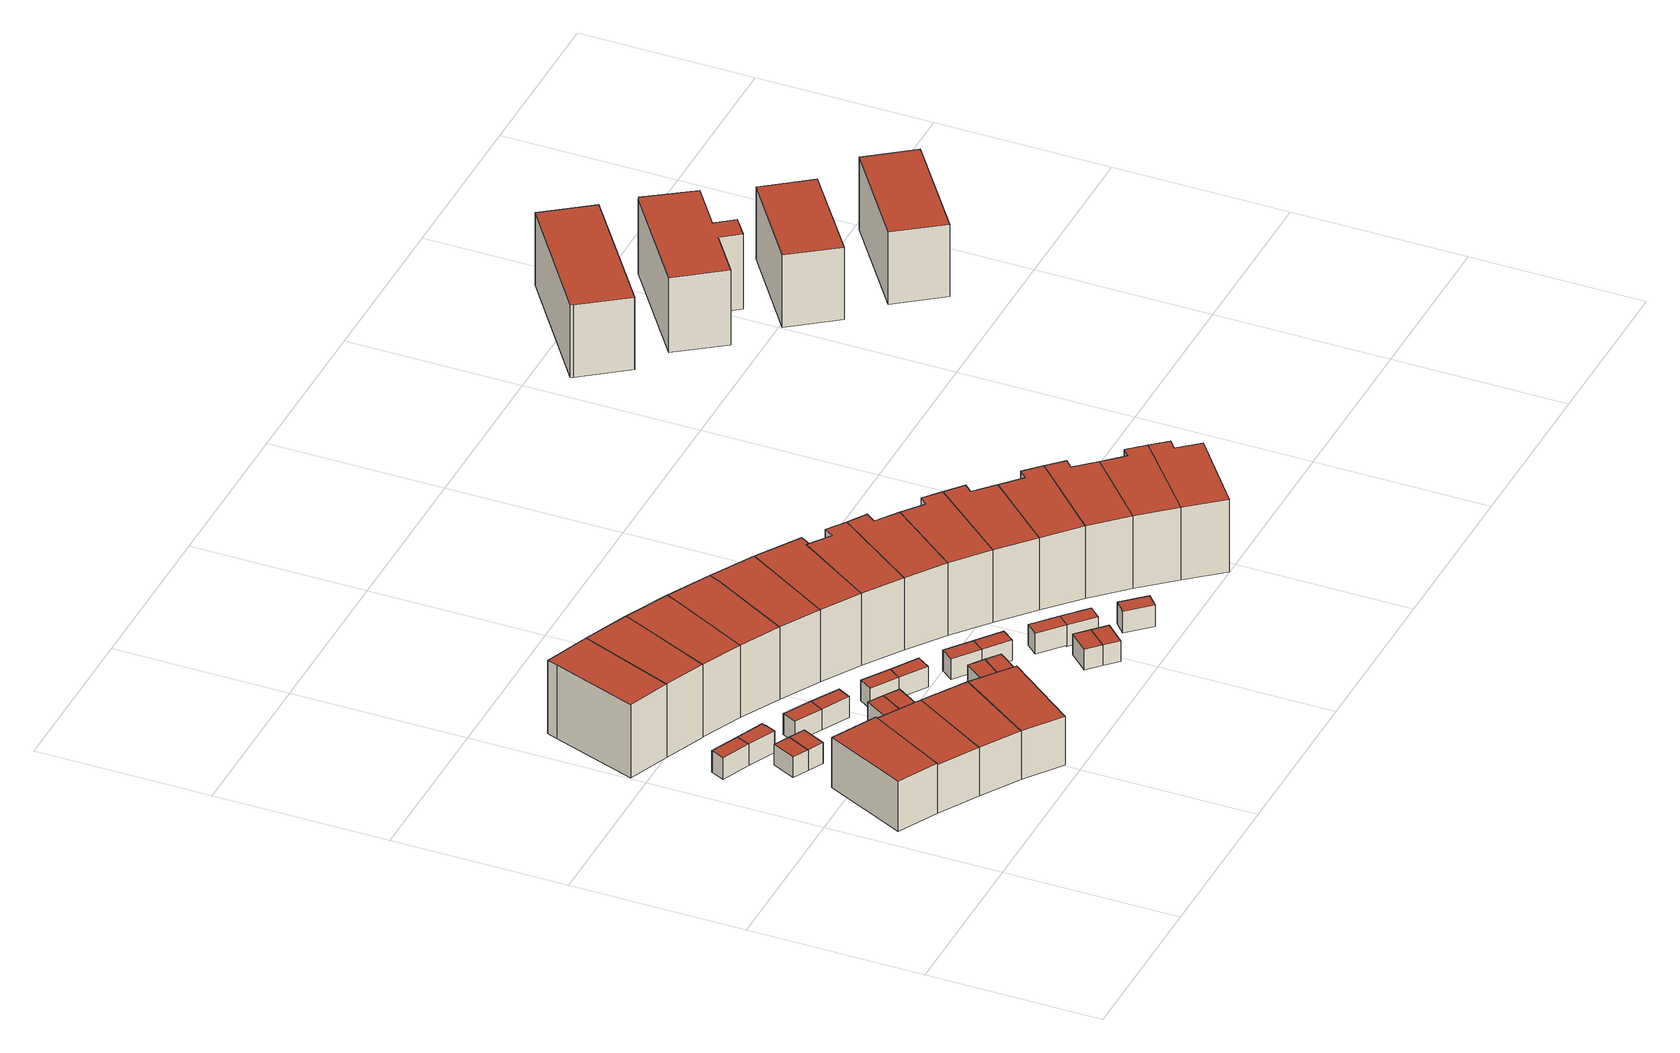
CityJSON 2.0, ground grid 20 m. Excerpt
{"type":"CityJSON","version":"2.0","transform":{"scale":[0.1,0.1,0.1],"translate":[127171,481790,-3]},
"CityObjects":{
"building1":{"type":"Building","attributes":{"b3_dak_type":"multiple horizontal","b3_h_dak_50p":3.65,"b3_h_dak_70p":3.77,"b3_h_dak_max":3.95,"b3_h_dak_min":3.54,"b3_h_maaiveld":-2.49,"b3_kas_warenhuis":false,"b3_mutatie_ahn3_ahn4":false,"b3_reconstructie_onvolledig":false,"b3_rmse_lod12":0.127,"b3_rmse_lod13":0.127,"b3_rmse_lod22":0.108,"b3_val3dity_lod12":"[]","b3_val3dity_lod13":"[]","b3_val3dity_lod22":"[]","b3_volume_lod12":358,"b3_volume_lod13":358,"b3_volume_lod22":354.24,"geconstateerd":false,"oorspronkelijkbouwjaar":2007,"status":"Pand in gebruik"},"children":["building1-1"]},
"building1-1":{"type":"BuildingPart","parents":["building1"],"geometry":[{"type":"Solid","lod":"1.2","boundaries":[[[[0,1,2,3]],[[4,1,0,5]],[[5,0,3,6]],[[7,2,1,4]],[[6,3,2,7]],[[6,7,4,5]]]],"semantics":{"surfaces":[{"type":"GroundSurface"},{"type":"WallSurface","on_footprint_edge":true},{"type":"RoofSurface"}],"values":[[0,1,1,1,1,2]]}}]},
"building2":{"type":"Building","attributes":{"b3_dak_type":"multiple horizontal","b3_h_dak_50p":0.16,"b3_h_dak_70p":0.19,"b3_h_dak_max":0.22,"b3_h_dak_min":0.1,"b3_h_maaiveld":-2.47,"b3_kas_warenhuis":false,"b3_mutatie_ahn3_ahn4":false,"b3_reconstructie_onvolledig":false,"b3_rmse_lod12":0.031,"b3_rmse_lod13":0.031,"b3_rmse_lod22":0.0292,"b3_val3dity_lod12":"[]","b3_val3dity_lod13":"[]","b3_val3dity_lod22":"[]","b3_volume_lod12":16.74,"b3_volume_lod13":16.74,"b3_volume_lod22":16.73,"geconstateerd":false,"oorspronkelijkbouwjaar":2007,"status":"Pand in gebruik"},"children":["building2-1"]},
"building2-1":{"type":"BuildingPart","parents":["building2"],"geometry":[{"type":"Solid","lod":"1.2","boundaries":[[[[8,9,10,11]],[[12,10,9,13]],[[14,11,10,12]],[[15,8,11,14]],[[13,9,8,15]],[[13,15,14,12]]]],"semantics":{"surfaces":[{"type":"GroundSurface"},{"type":"WallSurface","on_footprint_edge":true},{"type":"RoofSurface"}],"values":[[0,1,1,1,1,2]]}}]},
"building3":{"type":"Building","attributes":{"b3_dak_type":"multiple horizontal","b3_h_dak_50p":3.62,"b3_h_dak_70p":3.64,"b3_h_dak_max":3.82,"b3_h_dak_min":3.54,"b3_h_maaiveld":-2.5,"b3_kas_warenhuis":false,"b3_mutatie_ahn3_ahn4":false,"b3_reconstructie_onvolledig":false,"b3_rmse_lod12":0.0471,"b3_rmse_lod13":0.0471,"b3_rmse_lod22":0.0454,"b3_val3dity_lod12":"[]","b3_val3dity_lod13":"[]","b3_val3dity_lod22":"[]","b3_volume_lod12":352.11,"b3_volume_lod13":352.11,"b3_volume_lod22":351.48,"geconstateerd":false,"oorspronkelijkbouwjaar":2007,"status":"Pand in gebruik"},"children":["building3-1"]},
"building3-1":{"type":"BuildingPart","parents":["building3"],"geometry":[{"type":"Solid","lod":"1.2","boundaries":[[[[16,0,3,17]],[[18,0,16,19]],[[19,16,17,20]],[[21,3,0,18]],[[20,17,3,21]],[[20,21,18,19]]]],"semantics":{"surfaces":[{"type":"GroundSurface"},{"type":"WallSurface","on_footprint_edge":true},{"type":"RoofSurface"}],"values":[[0,1,1,1,1,2]]}}]},
"building4":{"type":"Building","attributes":{"b3_dak_type":"multiple horizontal","b3_h_dak_50p":0.15,"b3_h_dak_70p":0.18,"b3_h_dak_max":0.23,"b3_h_dak_min":0.09,"b3_h_maaiveld":-2.44,"b3_kas_warenhuis":false,"b3_mutatie_ahn3_ahn4":false,"b3_reconstructie_onvolledig":false,"b3_rmse_lod12":0.0311,"b3_rmse_lod13":0.0311,"b3_rmse_lod22":0.0274,"b3_val3dity_lod12":"[]","b3_val3dity_lod13":"[]","b3_val3dity_lod22":"[]","b3_volume_lod12":15.58,"b3_volume_lod13":15.58,"b3_volume_lod22":15.54,"geconstateerd":false,"oorspronkelijkbouwjaar":2007,"status":"Pand in gebruik"},"children":["building4-1"]},
"building4-1":{"type":"BuildingPart","parents":["building4"],"geometry":[{"type":"Solid","lod":"1.2","boundaries":[[[[22,23,24,25]],[[26,23,22,27]],[[27,22,25,28]],[[29,24,23,26]],[[28,25,24,29]],[[28,29,26,27]]]],"semantics":{"surfaces":[{"type":"GroundSurface"},{"type":"WallSurface","on_footprint_edge":true},{"type":"RoofSurface"}],"values":[[0,1,1,1,1,2]]}}]},
"building5":{"type":"Building","attributes":{"b3_dak_type":"multiple horizontal","b3_h_dak_50p":0.15,"b3_h_dak_70p":0.16,"b3_h_dak_max":0.22,"b3_h_dak_min":0.09,"b3_h_maaiveld":-2.44,"b3_kas_warenhuis":false,"b3_mutatie_ahn3_ahn4":false,"b3_reconstructie_onvolledig":false,"b3_rmse_lod12":0.0307,"b3_rmse_lod13":0.0307,"b3_rmse_lod22":0.0279,"b3_val3dity_lod12":"[]","b3_val3dity_lod13":"[]","b3_val3dity_lod22":"[]","b3_volume_lod12":15.52,"b3_volume_lod13":15.52,"b3_volume_lod22":15.47,"geconstateerd":false,"oorspronkelijkbouwjaar":2007,"status":"Pand in gebruik"},"children":["building5-1"]},
"building5-1":{"type":"BuildingPart","parents":["building5"],"geometry":[{"type":"Solid","lod":"1.2","boundaries":[[[[30,31,22,25]],[[32,31,30,33]],[[33,30,25,28]],[[27,22,31,32]],[[28,25,22,27]],[[28,27,32,33]]]],"semantics":{"surfaces":[{"type":"GroundSurface"},{"type":"WallSurface","on_footprint_edge":true},{"type":"RoofSurface"}],"values":[[0,1,1,1,1,2]]}}]},
"building6":{"type":"Building","attributes":{"b3_dak_type":"multiple horizontal","b3_h_dak_50p":0.15,"b3_h_dak_70p":0.17,"b3_h_dak_max":0.22,"b3_h_dak_min":0.1,"b3_h_maaiveld":-2.45,"b3_kas_warenhuis":false,"b3_mutatie_ahn3_ahn4":false,"b3_reconstructie_onvolledig":false,"b3_rmse_lod12":0.0289,"b3_rmse_lod13":0.0289,"b3_rmse_lod22":0.0268,"b3_val3dity_lod12":"[]","b3_val3dity_lod13":"[]","b3_val3dity_lod22":"[]","b3_volume_lod12":16.51,"b3_volume_lod13":16.51,"b3_volume_lod22":16.46,"geconstateerd":false,"oorspronkelijkbouwjaar":2007,"status":"Pand in gebruik"},"children":["building6-1"]},
"building6-1":{"type":"BuildingPart","parents":["building6"],"geometry":[{"type":"Solid","lod":"1.2","boundaries":[[[[11,10,34,35,36,37]],[[12,10,11,14]],[[38,37,36,39]],[[39,36,35,40]],[[40,35,34,41]],[[41,34,10,12]],[[14,11,37,38]],[[14,38,39,40,41,12]]]],"semantics":{"surfaces":[{"type":"GroundSurface"},{"type":"WallSurface","on_footprint_edge":true},{"type":"RoofSurface"}],"values":[[0,1,1,1,1,1,1,2]]}}]},
"building7":{"type":"Building","attributes":{"b3_dak_type":"multiple horizontal","b3_h_dak_50p":6.58,"b3_h_dak_70p":6.61,"b3_h_dak_max":6.97,"b3_h_dak_min":0.34,"b3_h_maaiveld":-2.56,"b3_kas_warenhuis":false,"b3_mutatie_ahn3_ahn4":false,"b3_reconstructie_onvolledig":false,"b3_rmse_lod12":2.93,"b3_rmse_lod13":0.132,"b3_rmse_lod22":0.135,"b3_val3dity_lod12":"[]","b3_val3dity_lod13":"[]","b3_val3dity_lod22":"[]","b3_volume_lod12":580.63,"b3_volume_lod13":469.55,"b3_volume_lod22":468.77,"geconstateerd":false,"oorspronkelijkbouwjaar":2007,"status":"Pand in gebruik"},"children":["building7-1"]},
"building7-1":{"type":"BuildingPart","parents":["building7"],"geometry":[{"type":"Solid","lod":"1.2","boundaries":[[[[42,43,44,45,46,47]],[[48,47,46,49]],[[49,46,45,50]],[[50,45,44,51]],[[51,44,43,52]],[[53,42,47,48]],[[52,43,42,53]],[[52,53,48,49,50,51]]]],"semantics":{"surfaces":[{"type":"GroundSurface"},{"type":"WallSurface","on_footprint_edge":true},{"type":"RoofSurface"}],"values":[[0,1,1,1,1,1,1,2]]}}]},
"building8":{"type":"Building","attributes":{"b3_dak_type":"multiple horizontal","b3_h_dak_50p":3.61,"b3_h_dak_70p":3.63,"b3_h_dak_max":3.82,"b3_h_dak_min":3.53,"b3_h_maaiveld":-2.51,"b3_kas_warenhuis":false,"b3_mutatie_ahn3_ahn4":false,"b3_reconstructie_onvolledig":false,"b3_rmse_lod12":0.0469,"b3_rmse_lod13":0.0469,"b3_rmse_lod22":0.0453,"b3_val3dity_lod12":"[]","b3_val3dity_lod13":"[]","b3_val3dity_lod22":"[]","b3_volume_lod12":352.38,"b3_volume_lod13":352.38,"b3_volume_lod22":351.84,"geconstateerd":false,"oorspronkelijkbouwjaar":2007,"status":"Pand in gebruik"},"children":["building8-1"]},
"building8-1":{"type":"BuildingPart","parents":["building8"],"geometry":[{"type":"Solid","lod":"1.2","boundaries":[[[[54,16,17,55]],[[19,16,54,56]],[[56,54,55,57]],[[20,17,16,19]],[[57,55,17,20]],[[57,20,19,56]]]],"semantics":{"surfaces":[{"type":"GroundSurface"},{"type":"WallSurface","on_footprint_edge":true},{"type":"RoofSurface"}],"values":[[0,1,1,1,1,2]]}}]},
"building9":{"type":"Building","attributes":{"b3_dak_type":"multiple horizontal","b3_h_dak_50p":6.57,"b3_h_dak_70p":6.61,"b3_h_dak_max":6.98,"b3_h_dak_min":0.6,"b3_h_maaiveld":-2.55,"b3_kas_warenhuis":false,"b3_mutatie_ahn3_ahn4":false,"b3_reconstructie_onvolledig":false,"b3_rmse_lod12":3,"b3_rmse_lod13":0.152,"b3_rmse_lod22":0.154,"b3_val3dity_lod12":"[]","b3_val3dity_lod13":"[]","b3_val3dity_lod22":"[]","b3_volume_lod12":579.7,"b3_volume_lod13":474.32,"b3_volume_lod22":473.54,"geconstateerd":false,"oorspronkelijkbouwjaar":2007,"status":"Pand in gebruik"},"children":["building9-1"]},
"building9-1":{"type":"BuildingPart","parents":["building9"],"geometry":[{"type":"Solid","lod":"1.2","boundaries":[[[[43,47,58,59,60]],[[61,58,47,48]],[[62,59,58,61]],[[52,43,60,63]],[[63,60,59,62]],[[48,47,43,52]],[[48,52,63,62,61]]]],"semantics":{"surfaces":[{"type":"GroundSurface"},{"type":"WallSurface","on_footprint_edge":true},{"type":"RoofSurface"}],"values":[[0,1,1,1,1,1,2]]}}]},
"building10":{"type":"Building","attributes":{"b3_dak_type":"multiple horizontal","b3_h_dak_50p":0.15,"b3_h_dak_70p":0.17,"b3_h_dak_max":0.24,"b3_h_dak_min":0.07,"b3_h_maaiveld":-2.44,"b3_kas_warenhuis":false,"b3_mutatie_ahn3_ahn4":false,"b3_reconstructie_onvolledig":false,"b3_rmse_lod12":0.0322,"b3_rmse_lod13":0.0322,"b3_rmse_lod22":0.0305,"b3_val3dity_lod12":"[]","b3_val3dity_lod13":"[]","b3_val3dity_lod22":"[]","b3_volume_lod12":16.54,"b3_volume_lod13":16.54,"b3_volume_lod22":16.51,"geconstateerd":false,"oorspronkelijkbouwjaar":2007,"status":"Pand in gebruik"},"children":["building10-1"]},
"building10-1":{"type":"BuildingPart","parents":["building10"],"geometry":[{"type":"Solid","lod":"1.2","boundaries":[[[[64,65,66,67]],[[68,65,64,69]],[[70,66,65,68]],[[69,64,67,71]],[[71,67,66,70]],[[71,70,68,69]]]],"semantics":{"surfaces":[{"type":"GroundSurface"},{"type":"WallSurface","on_footprint_edge":true},{"type":"RoofSurface"}],"values":[[0,1,1,1,1,2]]}}]},
"building11":{"type":"Building","attributes":{"b3_dak_type":"multiple horizontal","b3_h_dak_50p":3.61,"b3_h_dak_70p":3.62,"b3_h_dak_max":3.83,"b3_h_dak_min":3.52,"b3_h_maaiveld":-2.51,"b3_kas_warenhuis":false,"b3_mutatie_ahn3_ahn4":false,"b3_reconstructie_onvolledig":false,"b3_rmse_lod12":0.0486,"b3_rmse_lod13":0.0486,"b3_rmse_lod22":0.0461,"b3_val3dity_lod12":"[]","b3_val3dity_lod13":"[]","b3_val3dity_lod22":"[]","b3_volume_lod12":351.69,"b3_volume_lod13":351.69,"b3_volume_lod22":351.08,"geconstateerd":false,"oorspronkelijkbouwjaar":2007,"status":"Pand in gebruik"},"children":["building11-1"]},
"building11-1":{"type":"BuildingPart","parents":["building11"],"geometry":[{"type":"Solid","lod":"1.2","boundaries":[[[[72,54,55,73]],[[56,54,72,74]],[[74,72,73,75]],[[57,55,54,56]],[[75,73,55,57]],[[75,57,56,74]]]],"semantics":{"surfaces":[{"type":"GroundSurface"},{"type":"WallSurface","on_footprint_edge":true},{"type":"RoofSurface"}],"values":[[0,1,1,1,1,2]]}}]},
"building12":{"type":"Building","attributes":{"b3_dak_type":"multiple horizontal","b3_h_dak_50p":0.15,"b3_h_dak_70p":0.18,"b3_h_dak_max":0.33,"b3_h_dak_min":0.1,"b3_h_maaiveld":-2.44,"b3_kas_warenhuis":false,"b3_mutatie_ahn3_ahn4":false,"b3_reconstructie_onvolledig":false,"b3_rmse_lod12":0.0369,"b3_rmse_lod13":0.0369,"b3_rmse_lod22":0.0311,"b3_val3dity_lod12":"[]","b3_val3dity_lod13":"[]","b3_val3dity_lod22":"[]","b3_volume_lod12":15.68,"b3_volume_lod13":15.68,"b3_volume_lod22":15.61,"geconstateerd":false,"oorspronkelijkbouwjaar":2007,"status":"Pand in gebruik"},"children":["building12-1"]},
"building12-1":{"type":"BuildingPart","parents":["building12"],"geometry":[{"type":"Solid","lod":"1.2","boundaries":[[[[76,77,78,79]],[[80,77,76,81]],[[81,76,79,82]],[[83,78,77,80]],[[82,79,78,83]],[[82,83,80,81]]]],"semantics":{"surfaces":[{"type":"GroundSurface"},{"type":"WallSurface","on_footprint_edge":true},{"type":"RoofSurface"}],"values":[[0,1,1,1,1,2]]}}]},
"building13":{"type":"Building","attributes":{"b3_dak_type":"multiple horizontal","b3_h_dak_50p":0.15,"b3_h_dak_70p":0.18,"b3_h_dak_max":0.25,"b3_h_dak_min":0.11,"b3_h_maaiveld":-2.44,"b3_kas_warenhuis":false,"b3_mutatie_ahn3_ahn4":false,"b3_reconstructie_onvolledig":false,"b3_rmse_lod12":0.0355,"b3_rmse_lod13":0.0355,"b3_rmse_lod22":0.0302,"b3_val3dity_lod12":"[]","b3_val3dity_lod13":"[]","b3_val3dity_lod22":"[]","b3_volume_lod12":16.62,"b3_volume_lod13":16.62,"b3_volume_lod22":16.55,"geconstateerd":false,"oorspronkelijkbouwjaar":2007,"status":"Pand in gebruik"},"children":["building13-1"]},
"building13-1":{"type":"BuildingPart","parents":["building13"],"geometry":[{"type":"Solid","lod":"1.2","boundaries":[[[[84,85,66,65]],[[86,85,84,87]],[[87,84,65,68]],[[70,66,85,86]],[[68,65,66,70]],[[68,70,86,87]]]],"semantics":{"surfaces":[{"type":"GroundSurface"},{"type":"WallSurface","on_footprint_edge":true},{"type":"RoofSurface"}],"values":[[0,1,1,1,1,2]]}}]},
"building14":{"type":"Building","attributes":{"b3_dak_type":"multiple horizontal","b3_h_dak_50p":0.15,"b3_h_dak_70p":0.17,"b3_h_dak_max":0.22,"b3_h_dak_min":0.08,"b3_h_maaiveld":-2.44,"b3_kas_warenhuis":false,"b3_mutatie_ahn3_ahn4":false,"b3_reconstructie_onvolledig":false,"b3_rmse_lod12":0.0316,"b3_rmse_lod13":0.0316,"b3_rmse_lod22":0.0255,"b3_val3dity_lod12":"[]","b3_val3dity_lod13":"[]","b3_val3dity_lod22":"[]","b3_volume_lod12":15.61,"b3_volume_lod13":15.61,"b3_volume_lod22":15.57,"geconstateerd":false,"oorspronkelijkbouwjaar":2007,"status":"Pand in gebruik"},"children":["building14-1"]},
"building14-1":{"type":"BuildingPart","parents":["building14"],"geometry":[{"type":"Solid","lod":"1.2","boundaries":[[[[88,89,76,79]],[[90,89,88,91]],[[91,88,79,82]],[[81,76,89,90]],[[82,79,76,81]],[[82,81,90,91]]]],"semantics":{"surfaces":[{"type":"GroundSurface"},{"type":"WallSurface","on_footprint_edge":true},{"type":"RoofSurface"}],"values":[[0,1,1,1,1,2]]}}]},
"building15":{"type":"Building","attributes":{"b3_dak_type":"multiple horizontal","b3_h_dak_50p":6.58,"b3_h_dak_70p":6.61,"b3_h_dak_max":6.96,"b3_h_dak_min":0.59,"b3_h_maaiveld":-2.55,"b3_kas_warenhuis":false,"b3_mutatie_ahn3_ahn4":false,"b3_reconstructie_onvolledig":false,"b3_rmse_lod12":3.01,"b3_rmse_lod13":0.121,"b3_rmse_lod22":0.119,"b3_val3dity_lod12":"[]","b3_val3dity_lod13":"[]","b3_val3dity_lod22":"[]","b3_volume_lod12":581.27,"b3_volume_lod13":477.51,"b3_volume_lod22":476.65,"geconstateerd":false,"oorspronkelijkbouwjaar":2007,"status":"Pand in gebruik"},"children":["building15-1"]},
"building15-1":{"type":"BuildingPart","parents":["building15"],"geometry":[{"type":"Solid","lod":"1.2","boundaries":[[[[92,93,94,95,96]],[[97,94,93,61]],[[98,95,94,97]],[[63,92,96,99]],[[99,96,95,98]],[[61,93,92,63]],[[61,63,99,98,97]]]],"semantics":{"surfaces":[{"type":"GroundSurface"},{"type":"WallSurface","on_footprint_edge":true},{"type":"RoofSurface"}],"values":[[0,1,1,1,1,1,2]]}}]},
"building16":{"type":"Building","attributes":{"b3_dak_type":"multiple horizontal","b3_h_dak_50p":0.16,"b3_h_dak_70p":0.18,"b3_h_dak_max":0.24,"b3_h_dak_min":0.1,"b3_h_maaiveld":-2.44,"b3_kas_warenhuis":false,"b3_mutatie_ahn3_ahn4":false,"b3_reconstructie_onvolledig":false,"b3_rmse_lod12":0.031,"b3_rmse_lod13":0.031,"b3_rmse_lod22":0.0282,"b3_val3dity_lod12":"[]","b3_val3dity_lod13":"[]","b3_val3dity_lod22":"[]","b3_volume_lod12":16.61,"b3_volume_lod13":16.61,"b3_volume_lod22":16.56,"geconstateerd":false,"oorspronkelijkbouwjaar":2007,"status":"Pand in gebruik"},"children":["building16-1"]},
"building16-1":{"type":"BuildingPart","parents":["building16"],"geometry":[{"type":"Solid","lod":"1.2","boundaries":[[[[100,101,102,103]],[[104,102,101,105]],[[106,103,102,104]],[[107,100,103,106]],[[105,101,100,107]],[[105,107,106,104]]]],"semantics":{"surfaces":[{"type":"GroundSurface"},{"type":"WallSurface","on_footprint_edge":true},{"type":"RoofSurface"}],"values":[[0,1,1,1,1,2]]}}]},
"building17":{"type":"Building","attributes":{"b3_dak_type":"multiple horizontal","b3_h_dak_50p":6.57,"b3_h_dak_70p":6.61,"b3_h_dak_max":6.97,"b3_h_dak_min":0.59,"b3_h_maaiveld":-2.53,"b3_kas_warenhuis":false,"b3_mutatie_ahn3_ahn4":false,"b3_reconstructie_onvolledig":false,"b3_rmse_lod12":3.14,"b3_rmse_lod13":0.154,"b3_rmse_lod22":0.155,"b3_val3dity_lod12":"[]","b3_val3dity_lod13":"[]","b3_val3dity_lod22":"[]","b3_volume_lod12":579.88,"b3_volume_lod13":475.1,"b3_volume_lod22":474.1,"geconstateerd":false,"oorspronkelijkbouwjaar":2007,"status":"Pand in gebruik"},"children":["building17-1"]},
"building17-1":{"type":"BuildingPart","parents":["building17"],"geometry":[{"type":"Solid","lod":"1.2","boundaries":[[[[108,109,96,95,94,110]],[[111,110,94,97]],[[97,94,95,98]],[[98,95,96,99]],[[99,96,109,112]],[[113,108,110,111]],[[112,109,108,113]],[[112,113,111,97,98,99]]]],"semantics":{"surfaces":[{"type":"GroundSurface"},{"type":"WallSurface","on_footprint_edge":true},{"type":"RoofSurface"}],"values":[[0,1,1,1,1,1,1,2]]}}]},
"building18":{"type":"Building","attributes":{"b3_dak_type":"multiple horizontal","b3_h_dak_50p":0.16,"b3_h_dak_70p":0.19,"b3_h_dak_max":0.23,"b3_h_dak_min":0.09,"b3_h_maaiveld":-2.44,"b3_kas_warenhuis":false,"b3_mutatie_ahn3_ahn4":false,"b3_reconstructie_onvolledig":false,"b3_rmse_lod12":0.0312,"b3_rmse_lod13":0.0312,"b3_rmse_lod22":0.0264,"b3_val3dity_lod12":"[]","b3_val3dity_lod13":"[]","b3_val3dity_lod22":"[]","b3_volume_lod12":16.62,"b3_volume_lod13":16.62,"b3_volume_lod22":16.56,"geconstateerd":false,"oorspronkelijkbouwjaar":2007,"status":"Pand in gebruik"},"children":["building18-1"]},
"building18-1":{"type":"BuildingPart","parents":["building18"],"geometry":[{"type":"Solid","lod":"1.2","boundaries":[[[[114,115,103,102]],[[116,115,114,117]],[[117,114,102,104]],[[106,103,115,116]],[[104,102,103,106]],[[104,106,116,117]]]],"semantics":{"surfaces":[{"type":"GroundSurface"},{"type":"WallSurface","on_footprint_edge":true},{"type":"RoofSurface"}],"values":[[0,1,1,1,1,2]]}}]},
"building19":{"type":"Building","attributes":{"b3_dak_type":"multiple horizontal","b3_h_dak_50p":0.15,"b3_h_dak_70p":0.17,"b3_h_dak_max":0.22,"b3_h_dak_min":0.09,"b3_h_maaiveld":-2.45,"b3_kas_warenhuis":false,"b3_mutatie_ahn3_ahn4":false,"b3_reconstructie_onvolledig":false,"b3_rmse_lod12":0.0322,"b3_rmse_lod13":0.0322,"b3_rmse_lod22":0.0257,"b3_val3dity_lod12":"[]","b3_val3dity_lod13":"[]","b3_val3dity_lod22":"[]","b3_volume_lod12":15.64,"b3_volume_lod13":15.64,"b3_volume_lod22":15.59,"geconstateerd":false,"oorspronkelijkbouwjaar":2007,"status":"Pand in gebruik"},"children":["building19-1"]},
"building19-1":{"type":"BuildingPart","parents":["building19"],"geometry":[{"type":"Solid","lod":"1.2","boundaries":[[[[118,119,120,121]],[[122,119,118,123]],[[124,120,119,122]],[[123,118,121,125]],[[125,121,120,124]],[[125,124,122,123]]]],"semantics":{"surfaces":[{"type":"GroundSurface"},{"type":"WallSurface","on_footprint_edge":true},{"type":"RoofSurface"}],"values":[[0,1,1,1,1,2]]}}]},
"building20":{"type":"Building","attributes":{"b3_dak_type":"multiple horizontal","b3_h_dak_50p":0.14,"b3_h_dak_70p":0.16,"b3_h_dak_max":0.22,"b3_h_dak_min":0.08,"b3_h_maaiveld":-2.45,"b3_kas_warenhuis":false,"b3_mutatie_ahn3_ahn4":false,"b3_reconstructie_onvolledig":false,"b3_rmse_lod12":0.0303,"b3_rmse_lod13":0.0303,"b3_rmse_lod22":0.0255,"b3_val3dity_lod12":"[]","b3_val3dity_lod13":"[]","b3_val3dity_lod22":"[]","b3_volume_lod12":15.59,"b3_volume_lod13":15.59,"b3_volume_lod22":15.56,"geconstateerd":false,"oorspronkelijkbouwjaar":2007,"status":"Pand in gebruik"},"children":["building20-1"]},
"building20-1":{"type":"BuildingPart","parents":["building20"],"geometry":[{"type":"Solid","lod":"1.2","boundaries":[[[[120,119,126,127]],[[122,119,120,124]],[[128,126,119,122]],[[124,120,127,129]],[[129,127,126,128]],[[129,128,122,124]]]],"semantics":{"surfaces":[{"type":"GroundSurface"},{"type":"WallSurface","on_footprint_edge":true},{"type":"RoofSurface"}],"values":[[0,1,1,1,1,2]]}}]},
"building21":{"type":"Building","attributes":{"b3_dak_type":"multiple horizontal","b3_h_dak_50p":6.59,"b3_h_dak_70p":6.63,"b3_h_dak_max":6.99,"b3_h_dak_min":0.58,"b3_h_maaiveld":-2.51,"b3_kas_warenhuis":false,"b3_mutatie_ahn3_ahn4":false,"b3_reconstructie_onvolledig":false,"b3_rmse_lod12":3.04,"b3_rmse_lod13":0.124,"b3_rmse_lod22":0.125,"b3_val3dity_lod12":"[]","b3_val3dity_lod13":"[]","b3_val3dity_lod22":"[]","b3_volume_lod12":578.89,"b3_volume_lod13":484.06,"b3_volume_lod22":482.85,"geconstateerd":false,"oorspronkelijkbouwjaar":2007,"status":"Pand in gebruik"},"children":["building21-1"]},
"building21-1":{"type":"BuildingPart","parents":["building21"],"geometry":[{"type":"Solid","lod":"1.2","boundaries":[[[[130,131,109,108,110,132]],[[133,132,110,111]],[[111,110,108,113]],[[113,108,109,112]],[[112,109,131,134]],[[135,130,132,133]],[[134,131,130,135]],[[134,135,133,111,113,112]]]],"semantics":{"surfaces":[{"type":"GroundSurface"},{"type":"WallSurface","on_footprint_edge":true},{"type":"RoofSurface"}],"values":[[0,1,1,1,1,1,1,2]]}}]},
"building22":{"type":"Building","attributes":{"b3_dak_type":"multiple horizontal","b3_h_dak_50p":0.16,"b3_h_dak_70p":0.19,"b3_h_dak_max":0.23,"b3_h_dak_min":0.08,"b3_h_maaiveld":-2.43,"b3_kas_warenhuis":false,"b3_mutatie_ahn3_ahn4":false,"b3_reconstructie_onvolledig":false,"b3_rmse_lod12":0.0353,"b3_rmse_lod13":0.0353,"b3_rmse_lod22":0.0307,"b3_val3dity_lod12":"[]","b3_val3dity_lod13":"[]","b3_val3dity_lod22":"[]","b3_volume_lod12":16.55,"b3_volume_lod13":16.55,"b3_volume_lod22":16.5,"geconstateerd":false,"oorspronkelijkbouwjaar":2007,"status":"Pand in gebruik"},"children":["building22-1"]},
"building22-1":{"type":"BuildingPart","parents":["building22"],"geometry":[{"type":"Solid","lod":"1.2","boundaries":[[[[136,137,138,139]],[[140,138,137,141]],[[142,139,138,140]],[[143,136,139,142]],[[141,137,136,143]],[[141,143,142,140]]]],"semantics":{"surfaces":[{"type":"GroundSurface"},{"type":"WallSurface","on_footprint_edge":true},{"type":"RoofSurface"}],"values":[[0,1,1,1,1,2]]}}]},
"building23":{"type":"Building","attributes":{"b3_dak_type":"multiple horizontal","b3_h_dak_50p":0.15,"b3_h_dak_70p":0.19,"b3_h_dak_max":0.22,"b3_h_dak_min":0.09,"b3_h_maaiveld":-2.45,"b3_kas_warenhuis":false,"b3_mutatie_ahn3_ahn4":false,"b3_reconstructie_onvolledig":false,"b3_rmse_lod12":0.0327,"b3_rmse_lod13":0.0327,"b3_rmse_lod22":0.0309,"b3_val3dity_lod12":"[]","b3_val3dity_lod13":"[]","b3_val3dity_lod22":"[]","b3_volume_lod12":16.62,"b3_volume_lod13":16.62,"b3_volume_lod22":16.6,"geconstateerd":false,"oorspronkelijkbouwjaar":2007,"status":"Pand in gebruik"},"children":["building23-1"]},
"building23-1":{"type":"BuildingPart","parents":["building23"],"geometry":[{"type":"Solid","lod":"1.2","boundaries":[[[[139,138,144,145]],[[140,138,139,142]],[[146,144,138,140]],[[142,139,145,147]],[[147,145,144,146]],[[147,146,140,142]]]],"semantics":{"surfaces":[{"type":"GroundSurface"},{"type":"WallSurface","on_footprint_edge":true},{"type":"RoofSurface"}],"values":[[0,1,1,1,1,2]]}}]},
"building24":{"type":"Building","attributes":{"b3_dak_type":"multiple horizontal","b3_h_dak_50p":6.59,"b3_h_dak_70p":6.62,"b3_h_dak_max":6.99,"b3_h_dak_min":0.56,"b3_h_maaiveld":-2.5,"b3_kas_warenhuis":false,"b3_mutatie_ahn3_ahn4":false,"b3_reconstructie_onvolledig":false,"b3_rmse_lod12":3.11,"b3_rmse_lod13":0.133,"b3_rmse_lod22":0.134,"b3_val3dity_lod12":"[]","b3_val3dity_lod13":"[]","b3_val3dity_lod22":"[]","b3_volume_lod12":579.64,"b3_volume_lod13":471.14,"b3_volume_lod22":470.52,"geconstateerd":false,"oorspronkelijkbouwjaar":2007,"status":"Pand in gebruik"},"children":["building24-1"]},
"building24-1":{"type":"BuildingPart","parents":["building24"],"geometry":[{"type":"Solid","lod":"1.2","boundaries":[[[[130,132,148,149,150,151,131]],[[152,149,148,153]],[[154,150,149,152]],[[133,132,130,135]],[[153,148,132,133]],[[135,130,131,134]],[[134,131,151,155]],[[155,151,150,154]],[[155,154,152,153,133,135,134]]]],"semantics":{"surfaces":[{"type":"GroundSurface"},{"type":"WallSurface","on_footprint_edge":true},{"type":"RoofSurface"}],"values":[[0,1,1,1,1,1,1,1,2]]}}]},
"building25":{"type":"Building","attributes":{"b3_dak_type":"multiple horizontal","b3_h_dak_50p":0.15,"b3_h_dak_70p":0.17,"b3_h_dak_max":0.22,"b3_h_dak_min":0.09,"b3_h_maaiveld":-2.44,"b3_kas_warenhuis":false,"b3_mutatie_ahn3_ahn4":false,"b3_reconstructie_onvolledig":false,"b3_rmse_lod12":0.0312,"b3_rmse_lod13":0.0312,"b3_rmse_lod22":0.0282,"b3_val3dity_lod12":"[]","b3_val3dity_lod13":"[]","b3_val3dity_lod22":"[]","b3_volume_lod12":15.48,"b3_volume_lod13":15.48,"b3_volume_lod22":15.45,"geconstateerd":false,"oorspronkelijkbouwjaar":2007,"status":"Pand in gebruik"},"children":["building25-1"]},
"building25-1":{"type":"BuildingPart","parents":["building25"],"geometry":[{"type":"Solid","lod":"1.2","boundaries":[[[[156,157,158,159]],[[160,157,156,161]],[[161,156,159,162]],[[163,158,157,160]],[[162,159,158,163]],[[162,163,160,161]]]],"semantics":{"surfaces":[{"type":"GroundSurface"},{"type":"WallSurface","on_footprint_edge":true},{"type":"RoofSurface"}],"values":[[0,1,1,1,1,2]]}}]},
"building26":{"type":"Building","attributes":{"b3_dak_type":"multiple horizontal","b3_h_dak_50p":0.15,"b3_h_dak_70p":0.17,"b3_h_dak_max":0.22,"b3_h_dak_min":0.08,"b3_h_maaiveld":-2.44,"b3_kas_warenhuis":false,"b3_mutatie_ahn3_ahn4":false,"b3_reconstructie_onvolledig":false,"b3_rmse_lod12":0.0289,"b3_rmse_lod13":0.0289,"b3_rmse_lod22":0.0249,"b3_val3dity_lod12":"[]","b3_val3dity_lod13":"[]","b3_val3dity_lod22":"[]","b3_volume_lod12":15.53,"b3_volume_lod13":15.53,"b3_volume_lod22":15.49,"geconstateerd":false,"oorspronkelijkbouwjaar":2007,"status":"Pand in gebruik"},"children":["building26-1"]},
"building26-1":{"type":"BuildingPart","parents":["building26"],"geometry":[{"type":"Solid","lod":"1.2","boundaries":[[[[164,156,159,165]],[[161,156,164,166]],[[166,164,165,167]],[[162,159,156,161]],[[167,165,159,162]],[[167,162,161,166]]]],"semantics":{"surfaces":[{"type":"GroundSurface"},{"type":"WallSurface","on_footprint_edge":true},{"type":"RoofSurface"}],"values":[[0,1,1,1,1,2]]}}]},
"building27":{"type":"Building","attributes":{"b3_dak_type":"multiple horizontal","b3_h_dak_50p":0.16,"b3_h_dak_70p":0.18,"b3_h_dak_max":0.35,"b3_h_dak_min":0.08,"b3_h_maaiveld":-2.44,"b3_kas_warenhuis":false,"b3_mutatie_ahn3_ahn4":false,"b3_reconstructie_onvolledig":false,"b3_rmse_lod12":0.0394,"b3_rmse_lod13":0.0394,"b3_rmse_lod22":0.0369,"b3_val3dity_lod12":"[]","b3_val3dity_lod13":"[]","b3_val3dity_lod22":"[]","b3_volume_lod12":16.65,"b3_volume_lod13":16.65,"b3_volume_lod22":16.6,"geconstateerd":false,"oorspronkelijkbouwjaar":2007,"status":"Pand in gebruik"},"children":["building27-1"]},
"building27-1":{"type":"BuildingPart","parents":["building27"],"geometry":[{"type":"Solid","lod":"1.2","boundaries":[[[[168,169,170,171]],[[172,170,169,173]],[[174,171,170,172]],[[175,168,171,174]],[[173,169,168,175]],[[173,175,174,172]]]],"semantics":{"surfaces":[{"type":"GroundSurface"},{"type":"WallSurface","on_footprint_edge":true},{"type":"RoofSurface"}],"values":[[0,1,1,1,1,2]]}}]},
"building28":{"type":"Building","attributes":{"b3_dak_type":"multiple horizontal","b3_h_dak_50p":6.58,"b3_h_dak_70p":6.61,"b3_h_dak_max":6.96,"b3_h_dak_min":0.61,"b3_h_maaiveld":-2.49,"b3_kas_warenhuis":false,"b3_mutatie_ahn3_ahn4":false,"b3_reconstructie_onvolledig":false,"b3_rmse_lod12":3.37,"b3_rmse_lod13":1.05,"b3_rmse_lod22":0.201,"b3_val3dity_lod12":"[]","b3_val3dity_lod13":"[]","b3_val3dity_lod22":"[]","b3_volume_lod12":539.09,"b3_volume_lod13":422.12,"b3_volume_lod22":402.04,"geconstateerd":false,"oorspronkelijkbouwjaar":2007,"status":"Pand in gebruik"},"children":["building28-1"]},
"building28-1":{"type":"BuildingPart","parents":["building28"],"geometry":[{"type":"Solid","lod":"1.2","boundaries":[[[[176,151,150,177,178,179]],[[155,151,176,180]],[[181,178,177,182]],[[183,179,178,181]],[[180,176,179,183]],[[182,177,150,154]],[[154,150,151,155]],[[154,155,180,183,181,182]]]],"semantics":{"surfaces":[{"type":"GroundSurface"},{"type":"WallSurface","on_footprint_edge":true},{"type":"RoofSurface"}],"values":[[0,1,1,1,1,1,1,2]]}}]},
"building29":{"type":"Building","attributes":{"b3_dak_type":"multiple horizontal","b3_h_dak_50p":0.15,"b3_h_dak_70p":0.17,"b3_h_dak_max":0.22,"b3_h_dak_min":0.1,"b3_h_maaiveld":-2.45,"b3_kas_warenhuis":false,"b3_mutatie_ahn3_ahn4":false,"b3_reconstructie_onvolledig":false,"b3_rmse_lod12":0.0304,"b3_rmse_lod13":0.0304,"b3_rmse_lod22":0.0271,"b3_val3dity_lod12":"[]","b3_val3dity_lod13":"[]","b3_val3dity_lod22":"[]","b3_volume_lod12":16.62,"b3_volume_lod13":16.62,"b3_volume_lod22":16.58,"geconstateerd":false,"oorspronkelijkbouwjaar":2007,"status":"Pand in gebruik"},"children":["building29-1"]},
"building29-1":{"type":"BuildingPart","parents":["building29"],"geometry":[{"type":"Solid","lod":"1.2","boundaries":[[[[184,185,186,187]],[[173,185,184,172]],[[188,186,185,173]],[[172,184,187,189]],[[189,187,186,188]],[[189,188,173,172]]]],"semantics":{"surfaces":[{"type":"GroundSurface"},{"type":"WallSurface","on_footprint_edge":true},{"type":"RoofSurface"}],"values":[[0,1,1,1,1,2]]}}]},
"building30":{"type":"Building","attributes":{"b3_dak_type":"multiple horizontal","b3_h_dak_50p":6.57,"b3_h_dak_70p":6.6,"b3_h_dak_max":6.95,"b3_h_dak_min":0.58,"b3_h_maaiveld":-2.49,"b3_kas_warenhuis":false,"b3_mutatie_ahn3_ahn4":false,"b3_reconstructie_onvolledig":false,"b3_rmse_lod12":3.34,"b3_rmse_lod13":1.13,"b3_rmse_lod22":1.14,"b3_val3dity_lod12":"[]","b3_val3dity_lod13":"[]","b3_val3dity_lod22":"[]","b3_volume_lod12":538.98,"b3_volume_lod13":430.71,"b3_volume_lod22":430.53,"geconstateerd":false,"oorspronkelijkbouwjaar":2007,"status":"Pand in gebruik"},"children":["building30-1"]},
"building30-1":{"type":"BuildingPart","parents":["building30"],"geometry":[{"type":"Solid","lod":"1.2","boundaries":[[[[176,179,190,191,192,193]],[[194,191,190,195]],[[196,192,191,194]],[[183,179,176,180]],[[195,190,179,183]],[[180,176,193,197]],[[197,193,192,196]],[[197,196,194,195,183,180]]]],"semantics":{"surfaces":[{"type":"GroundSurface"},{"type":"WallSurface","on_footprint_edge":true},{"type":"RoofSurface"}],"values":[[0,1,1,1,1,1,1,2]]}}]},
"building31":{"type":"Building","attributes":{"b3_dak_type":"multiple horizontal","b3_h_dak_50p":0.19,"b3_h_dak_70p":0.2,"b3_h_dak_max":0.27,"b3_h_dak_min":0.1,"b3_h_maaiveld":-2.47,"b3_kas_warenhuis":false,"b3_mutatie_ahn3_ahn4":false,"b3_reconstructie_onvolledig":false,"b3_rmse_lod12":0.0348,"b3_rmse_lod13":0.0348,"b3_rmse_lod22":0.025,"b3_val3dity_lod12":"[]","b3_val3dity_lod13":"[]","b3_val3dity_lod22":"[]","b3_volume_lod12":16.95,"b3_volume_lod13":16.95,"b3_volume_lod22":16.85,"geconstateerd":false,"oorspronkelijkbouwjaar":2007,"status":"Pand in gebruik"},"children":["building31-1"]},
"building31-1":{"type":"BuildingPart","parents":["building31"],"geometry":[{"type":"Solid","lod":"1.2","boundaries":[[[[198,199,200,201]],[[202,198,201,203]],[[203,201,200,204]],[[204,200,199,205]],[[205,199,198,202]],[[205,202,203,204]]]],"semantics":{"surfaces":[{"type":"GroundSurface"},{"type":"WallSurface","on_footprint_edge":true},{"type":"RoofSurface"}],"values":[[0,1,1,1,1,2]]}}]},
"building32":{"type":"Building","attributes":{"b3_dak_type":"multiple horizontal","b3_h_dak_50p":6.57,"b3_h_dak_70p":6.6,"b3_h_dak_max":7.01,"b3_h_dak_min":0.46,"b3_h_maaiveld":-2.48,"b3_kas_warenhuis":false,"b3_mutatie_ahn3_ahn4":false,"b3_reconstructie_onvolledig":false,"b3_rmse_lod12":3.31,"b3_rmse_lod13":1.07,"b3_rmse_lod22":1.08,"b3_val3dity_lod12":"[]","b3_val3dity_lod13":"[]","b3_val3dity_lod22":"[]","b3_volume_lod12":541.72,"b3_volume_lod13":436.87,"b3_volume_lod22":436.62,"geconstateerd":false,"oorspronkelijkbouwjaar":2007,"status":"Pand in gebruik"},"children":["building32-1"]},
"building32-1":{"type":"BuildingPart","parents":["building32"],"geometry":[{"type":"Solid","lod":"1.2","boundaries":[[[[206,193,192,207,208,209]],[[197,193,206,210]],[[211,208,207,212]],[[213,209,208,211]],[[210,206,209,213]],[[212,207,192,196]],[[196,192,193,197]],[[196,197,210,213,211,212]]]],"semantics":{"surfaces":[{"type":"GroundSurface"},{"type":"WallSurface","on_footprint_edge":true},{"type":"RoofSurface"}],"values":[[0,1,1,1,1,1,1,2]]}}]},
"building33":{"type":"Building","attributes":{"b3_dak_type":"slanted","b3_h_dak_50p":6.57,"b3_h_dak_70p":6.61,"b3_h_dak_max":6.95,"b3_h_dak_min":0.6,"b3_h_maaiveld":-2.48,"b3_kas_warenhuis":false,"b3_mutatie_ahn3_ahn4":false,"b3_reconstructie_onvolledig":false,"b3_rmse_lod12":3.28,"b3_rmse_lod13":0.736,"b3_rmse_lod22":0.752,"b3_val3dity_lod12":"[]","b3_val3dity_lod13":"[]","b3_val3dity_lod22":"[]","b3_volume_lod12":540.41,"b3_volume_lod13":438.74,"b3_volume_lod22":438.13,"geconstateerd":false,"oorspronkelijkbouwjaar":2007,"status":"Pand in gebruik"},"children":["building33-1"]},
"building33-1":{"type":"BuildingPart","parents":["building33"],"geometry":[{"type":"Solid","lod":"1.2","boundaries":[[[[206,209,214,215,216,217]],[[218,215,214,219]],[[220,216,215,218]],[[213,209,206,210]],[[219,214,209,213]],[[210,206,217,221]],[[221,217,216,220]],[[221,220,218,219,213,210]]]],"semantics":{"surfaces":[{"type":"GroundSurface"},{"type":"WallSurface","on_footprint_edge":true},{"type":"RoofSurface"}],"values":[[0,1,1,1,1,1,1,2]]}}]},
"building34":{"type":"Building","attributes":{"b3_dak_type":"multiple horizontal","b3_h_dak_50p":6.57,"b3_h_dak_70p":6.61,"b3_h_dak_max":6.95,"b3_h_dak_min":0.58,"b3_h_maaiveld":-2.49,"b3_kas_warenhuis":false,"b3_mutatie_ahn3_ahn4":false,"b3_reconstructie_onvolledig":false,"b3_rmse_lod12":3.36,"b3_rmse_lod13":0.877,"b3_rmse_lod22":0.889,"b3_val3dity_lod12":"[]","b3_val3dity_lod13":"[]","b3_val3dity_lod22":"[]","b3_volume_lod12":541.4,"b3_volume_lod13":436.33,"b3_volume_lod22":436.06,"geconstateerd":false,"oorspronkelijkbouwjaar":2007,"status":"Pand in gebruik"},"children":["building34-1"]},
"building34-1":{"type":"BuildingPart","parents":["building34"],"geometry":[{"type":"Solid","lod":"1.2","boundaries":[[[[222,217,216,223,224,225]],[[221,217,222,226]],[[227,224,223,228]],[[229,225,224,227]],[[226,222,225,229]],[[228,223,216,220]],[[220,216,217,221]],[[220,221,226,229,227,228]]]],"semantics":{"surfaces":[{"type":"GroundSurface"},{"type":"WallSurface","on_footprint_edge":true},{"type":"RoofSurface"}],"values":[[0,1,1,1,1,1,1,2]]}}]},
"building35":{"type":"Building","attributes":{"b3_dak_type":"multiple horizontal","b3_h_dak_50p":6.58,"b3_h_dak_70p":6.61,"b3_h_dak_max":6.98,"b3_h_dak_min":0.37,"b3_h_maaiveld":-2.48,"b3_kas_warenhuis":false,"b3_mutatie_ahn3_ahn4":false,"b3_reconstructie_onvolledig":false,"b3_rmse_lod12":3.38,"b3_rmse_lod13":1.14,"b3_rmse_lod22":1.15,"b3_val3dity_lod12":"[]","b3_val3dity_lod13":"[]","b3_val3dity_lod22":"[]","b3_volume_lod12":539.63,"b3_volume_lod13":428.32,"b3_volume_lod22":427.96,"geconstateerd":false,"oorspronkelijkbouwjaar":2007,"status":"Pand in gebruik"},"children":["building35-1"]},
"building35-1":{"type":"BuildingPart","parents":["building35"],"geometry":[{"type":"Solid","lod":"1.2","boundaries":[[[[222,225,230,231,232,233]],[[234,231,230,235]],[[236,232,231,234]],[[229,225,222,226]],[[235,230,225,229]],[[226,222,233,237]],[[237,233,232,236]],[[237,236,234,235,229,226]]]],"semantics":{"surfaces":[{"type":"GroundSurface"},{"type":"WallSurface","on_footprint_edge":true},{"type":"RoofSurface"}],"values":[[0,1,1,1,1,1,1,2]]}}]},
"building36":{"type":"Building","attributes":{"b3_dak_type":"slanted","b3_h_dak_50p":6.59,"b3_h_dak_70p":6.63,"b3_h_dak_max":7.02,"b3_h_dak_min":0.43,"b3_h_maaiveld":-2.48,"b3_kas_warenhuis":false,"b3_mutatie_ahn3_ahn4":false,"b3_reconstructie_onvolledig":false,"b3_rmse_lod12":3.39,"b3_rmse_lod13":0.966,"b3_rmse_lod22":0.981,"b3_val3dity_lod12":"[]","b3_val3dity_lod13":"[]","b3_val3dity_lod22":"[]","b3_volume_lod12":543.24,"b3_volume_lod13":435.34,"b3_volume_lod22":434.88,"geconstateerd":false,"oorspronkelijkbouwjaar":2007,"status":"Pand in gebruik"},"children":["building36-1"]},
"building36-1":{"type":"BuildingPart","parents":["building36"],"geometry":[{"type":"Solid","lod":"1.2","boundaries":[[[[238,233,232,239,240,241]],[[237,233,238,242]],[[243,240,239,244]],[[245,241,240,243]],[[242,238,241,245]],[[244,239,232,236]],[[236,232,233,237]],[[236,237,242,245,243,244]]]],"semantics":{"surfaces":[{"type":"GroundSurface"},{"type":"WallSurface","on_footprint_edge":true},{"type":"RoofSurface"}],"values":[[0,1,1,1,1,1,1,2]]}}]},
"building37":{"type":"Building","attributes":{"b3_dak_type":"multiple horizontal","b3_h_dak_50p":6.58,"b3_h_dak_70p":6.62,"b3_h_dak_max":6.98,"b3_h_dak_min":0.57,"b3_h_maaiveld":-2.48,"b3_kas_warenhuis":false,"b3_mutatie_ahn3_ahn4":false,"b3_reconstructie_onvolledig":false,"b3_rmse_lod12":3.4,"b3_rmse_lod13":1,"b3_rmse_lod22":1.02,"b3_val3dity_lod12":"[]","b3_val3dity_lod13":"[]","b3_val3dity_lod22":"[]","b3_volume_lod12":540.5,"b3_volume_lod13":430.34,"b3_volume_lod22":429.99,"geconstateerd":false,"oorspronkelijkbouwjaar":2007,"status":"Pand in gebruik"},"children":["building37-1"]},
"building37-1":{"type":"BuildingPart","parents":["building37"],"geometry":[{"type":"Solid","lod":"1.2","boundaries":[[[[238,241,246,247,248,249]],[[250,247,246,251]],[[252,248,247,250]],[[245,241,238,242]],[[251,246,241,245]],[[242,238,249,253]],[[253,249,248,252]],[[253,252,250,251,245,242]]]],"semantics":{"surfaces":[{"type":"GroundSurface"},{"type":"WallSurface","on_footprint_edge":true},{"type":"RoofSurface"}],"values":[[0,1,1,1,1,1,1,2]]}}]},
"building38":{"type":"Building","attributes":{"b3_dak_type":"multiple horizontal","b3_h_dak_50p":3.85,"b3_h_dak_70p":6.48,"b3_h_dak_max":6.76,"b3_h_dak_min":0.67,"b3_h_maaiveld":-2.63,"b3_kas_warenhuis":false,"b3_mutatie_ahn3_ahn4":false,"b3_reconstructie_onvolledig":false,"b3_rmse_lod12":2.74,"b3_rmse_lod13":1.67,"b3_rmse_lod22":0.249,"b3_val3dity_lod12":"[]","b3_val3dity_lod13":"[]","b3_val3dity_lod22":"[]","b3_volume_lod12":1036.86,"b3_volume_lod13":926.87,"b3_volume_lod22":822.87,"geconstateerd":false,"oorspronkelijkbouwjaar":2020,"status":"Pand in gebruik"},"children":["building38-1"]},
"building38-1":{"type":"BuildingPart","parents":["building38"],"geometry":[{"type":"Solid","lod":"1.2","boundaries":[[[[254,255,256,257,258]],[[259,254,258,260]],[[260,258,257,261]],[[262,256,255,263]],[[261,257,256,262]],[[263,255,254,259]],[[263,259,260,261,262]]]],"semantics":{"surfaces":[{"type":"GroundSurface"},{"type":"WallSurface","on_footprint_edge":true},{"type":"RoofSurface"}],"values":[[0,1,1,1,1,1,2]]}}]},
"building39":{"type":"Building","attributes":{"b3_dak_type":"slanted","b3_h_dak_50p":4.12,"b3_h_dak_70p":6.82,"b3_h_dak_max":7.27,"b3_h_dak_min":0.43,"b3_h_maaiveld":-2.58,"b3_kas_warenhuis":false,"b3_mutatie_ahn3_ahn4":false,"b3_reconstructie_onvolledig":false,"b3_rmse_lod12":2.74,"b3_rmse_lod13":2.11,"b3_rmse_lod22":0.159,"b3_val3dity_lod12":"[]","b3_val3dity_lod13":"[]","b3_val3dity_lod22":"[]","b3_volume_lod12":966.62,"b3_volume_lod13":927.08,"b3_volume_lod22":769.68,"geconstateerd":false,"oorspronkelijkbouwjaar":2020,"status":"Pand in gebruik"},"children":["building39-1"]},
"building39-1":{"type":"BuildingPart","parents":["building39"],"geometry":[{"type":"Solid","lod":"1.2","boundaries":[[[[264,265,266,267,268,269,270,271,272,273]],[[274,265,264,275]],[[275,264,273,276]],[[276,273,272,277]],[[277,272,271,278]],[[278,271,270,279]],[[280,266,265,274]],[[279,270,269,281]],[[281,269,268,282]],[[283,267,266,280]],[[282,268,267,283]],[[282,283,280,274,275,276,277,278,279,281]]]],"semantics":{"surfaces":[{"type":"GroundSurface"},{"type":"WallSurface","on_footprint_edge":true},{"type":"RoofSurface"}],"values":[[0,1,1,1,1,1,1,1,1,1,1,2]]}}]},
"building40":{"type":"Building","attributes":{"b3_dak_type":"multiple horizontal","b3_h_dak_50p":6.39,"b3_h_dak_70p":6.49,"b3_h_dak_max":6.77,"b3_h_dak_min":3.37,"b3_h_maaiveld":-2.58,"b3_kas_warenhuis":false,"b3_mutatie_ahn3_ahn4":false,"b3_reconstructie_onvolledig":false,"b3_rmse_lod12":1.85,"b3_rmse_lod13":1.85,"b3_rmse_lod22":0.201,"b3_val3dity_lod12":"[]","b3_val3dity_lod13":"[]","b3_val3dity_lod22":"[]","b3_volume_lod12":736.6,"b3_volume_lod13":736.6,"b3_volume_lod22":631.94,"geconstateerd":false,"oorspronkelijkbouwjaar":2018,"status":"Pand in gebruik"},"children":["building40-1"]},
"building40-1":{"type":"BuildingPart","parents":["building40"],"geometry":[{"type":"Solid","lod":"1.2","boundaries":[[[[284,285,286,287]],[[288,286,285,289]],[[290,287,286,288]],[[291,284,287,290]],[[289,285,284,291]],[[289,291,290,288]]]],"semantics":{"surfaces":[{"type":"GroundSurface"},{"type":"WallSurface","on_footprint_edge":true},{"type":"RoofSurface"}],"values":[[0,1,1,1,1,2]]}}]},
"building41":{"type":"Building","attributes":{"b3_dak_type":"multiple horizontal","b3_h_dak_50p":3.71,"b3_h_dak_70p":6.5,"b3_h_dak_max":6.76,"b3_h_dak_min":0.67,"b3_h_maaiveld":-2.59,"b3_kas_warenhuis":false,"b3_mutatie_ahn3_ahn4":false,"b3_reconstructie_onvolledig":false,"b3_rmse_lod12":2.98,"b3_rmse_lod13":1.81,"b3_rmse_lod22":0.0615,"b3_val3dity_lod12":"[]","b3_val3dity_lod13":"[]","b3_val3dity_lod22":"[]","b3_volume_lod12":808.24,"b3_volume_lod13":720.87,"b3_volume_lod22":617.93,"geconstateerd":false,"oorspronkelijkbouwjaar":2018,"status":"Pand in gebruik"},"children":["building41-1"]},
"building41-1":{"type":"BuildingPart","parents":["building41"],"geometry":[{"type":"Solid","lod":"1.2","boundaries":[[[[292,293,294,295]],[[296,293,292,297]],[[298,294,293,296]],[[297,292,295,299]],[[299,295,294,298]],[[299,298,296,297]]]],"semantics":{"surfaces":[{"type":"GroundSurface"},{"type":"WallSurface","on_footprint_edge":true},{"type":"RoofSurface"}],"values":[[0,1,1,1,1,2]]}}]}
},
"vertices":[
[69,103,5],[23,127,5],[68,221,5],[120,194,5],[23,127,68],[69,103,68],[120,194,68],[68,221,68],
[37,329,5],[44,345,5],[77,331,5],[70,315,5],[77,331,32],[44,345,32],[70,315,32],[37,329,32],
[115,76,5],[169,165,5],[69,103,66],[115,76,66],[169,165,66],[120,194,66],
[85,255,6],[67,264,6],[80,291,6],[98,282,6],[67,264,32],[85,255,32],[98,282,32],[80,291,32],
[116,273,6],[103,246,6],[103,246,32],[116,273,32],
[109,317,5],[107,313,5],[108,313,5],[102,300,5],[102,300,32],[108,313,32],[107,313,32],[109,317,32],
[89,496,4],[51,399,4],[2,418,4],[37,516,4],[41,528,4],[94,508,4],[94,508,96],[41,528,96],[37,516,96],[2,418,96],[51,399,96],[89,496,96],
[159,48,5],[218,134,5],[159,48,66],[218,134,66],
[146,486,4],[141,474,4],[98,379,4],[146,486,96],[141,474,96],[98,379,96],
[134,304,6],[166,287,6],[157,271,6],[126,288,6],[166,287,32],[134,304,32],[157,271,32],[126,288,32],
[201,17,5],[264,99,5],[201,17,66],[264,99,66],
[189,197,6],[172,208,6],[188,233,6],[205,223,6],[172,208,32],[189,197,32],[205,223,32],[188,233,32],
[197,269,6],[189,254,6],[189,254,32],[197,269,32],
[222,212,6],[206,187,6],[206,187,32],[222,212,32],
[98,379,5],[146,486,5],[197,462,5],[192,450,5],[145,357,5],[197,462,96],[192,450,96],[145,357,96],
[211,240,6],[221,255,6],[251,235,6],[241,221,6],[251,235,32],[221,255,32],[241,221,32],[211,240,32],
[242,424,5],[191,333,5],[247,436,5],[247,436,96],[191,333,96],[242,424,96],
[281,216,6],[271,201,6],[271,201,32],[281,216,32],
[290,165,5],[306,153,5],[287,129,5],[272,141,5],[306,153,32],[290,165,32],[287,129,32],[272,141,32],
[321,141,5],[303,117,5],[321,141,32],[303,117,32],
[290,396,5],[236,307,5],[297,408,5],[297,408,96],[236,307,96],[290,396,96],
[293,185,6],[304,199,6],[332,177,6],[321,163,6],[332,177,32],[304,199,32],[321,163,32],[293,185,32],
[360,155,6],[349,141,6],[360,155,32],[349,141,32],
[347,376,5],[340,365,5],[337,367,5],[280,280,5],[340,365,96],[347,376,96],[337,367,96],[280,280,96],
[378,52,6],[363,66,6],[384,88,6],[398,74,6],[363,66,32],[378,52,32],[398,74,32],[384,88,32],
[392,38,6],[413,60,6],[392,38,32],[413,60,32],
[381,137,6],[408,113,6],[396,100,6],[369,124,6],[396,100,32],[408,113,32],[369,124,32],[381,137,32],
[323,251,5],[363,349,5],[370,360,5],[391,345,5],[323,251,96],[370,360,96],[363,349,96],[391,345,96],
[396,100,5],[408,113,5],[434,89,5],[422,76,5],[434,89,32],[422,76,32],
[412,331,5],[404,320,5],[429,302,5],[365,220,5],[404,320,96],[412,331,96],[429,302,96],[365,220,96],
[478,43,5],[465,31,5],[441,57,5],[454,69,5],[478,43,32],[454,69,32],[441,57,32],[465,31,32],
[405,187,5],[453,283,5],[461,292,5],[480,276,5],[405,187,96],[461,292,96],[453,283,96],[480,276,96],
[500,259,5],[492,250,5],[514,229,5],[444,152,5],[492,250,96],[500,259,96],[514,229,96],[444,152,96],
[482,117,5],[537,208,5],[546,217,5],[564,199,5],[482,117,96],[546,217,96],[537,208,96],[564,199,96],
[582,181,5],[573,173,5],[594,150,5],[518,79,5],[573,173,96],[582,181,96],[594,150,96],[518,79,96],
[552,40,5],[615,127,5],[624,135,5],[641,116,5],[552,40,96],[624,135,96],[615,127,96],[641,116,96],
[657,97,5],[647,89,5],[667,65,5],[585,0,5],[647,89,96],[657,97,96],[667,65,96],[585,0,96],
[673,706,4],[635,758,4],[634,761,4],[771,860,4],[810,806,4],[673,706,95],[810,806,95],[771,860,95],[634,761,95],[635,758,95],
[715,686,4],[832,771,4],[833,771,4],[835,772,4],[871,719,4],[823,684,4],[839,663,4],[817,647,4],[801,668,4],[753,633,4],[832,771,98],[715,686,98],[753,633,98],[801,668,98],[817,647,98],[839,663,98],[833,771,98],[823,684,98],[871,719,98],[835,772,98],
[904,670,4],[942,618,4],[841,544,4],[803,597,4],[841,544,95],[942,618,95],[803,597,95],[904,670,95],
[884,513,4],[995,594,4],[1033,542,4],[922,461,4],[995,594,95],[884,513,95],[1033,542,95],[922,461,95]
]}
